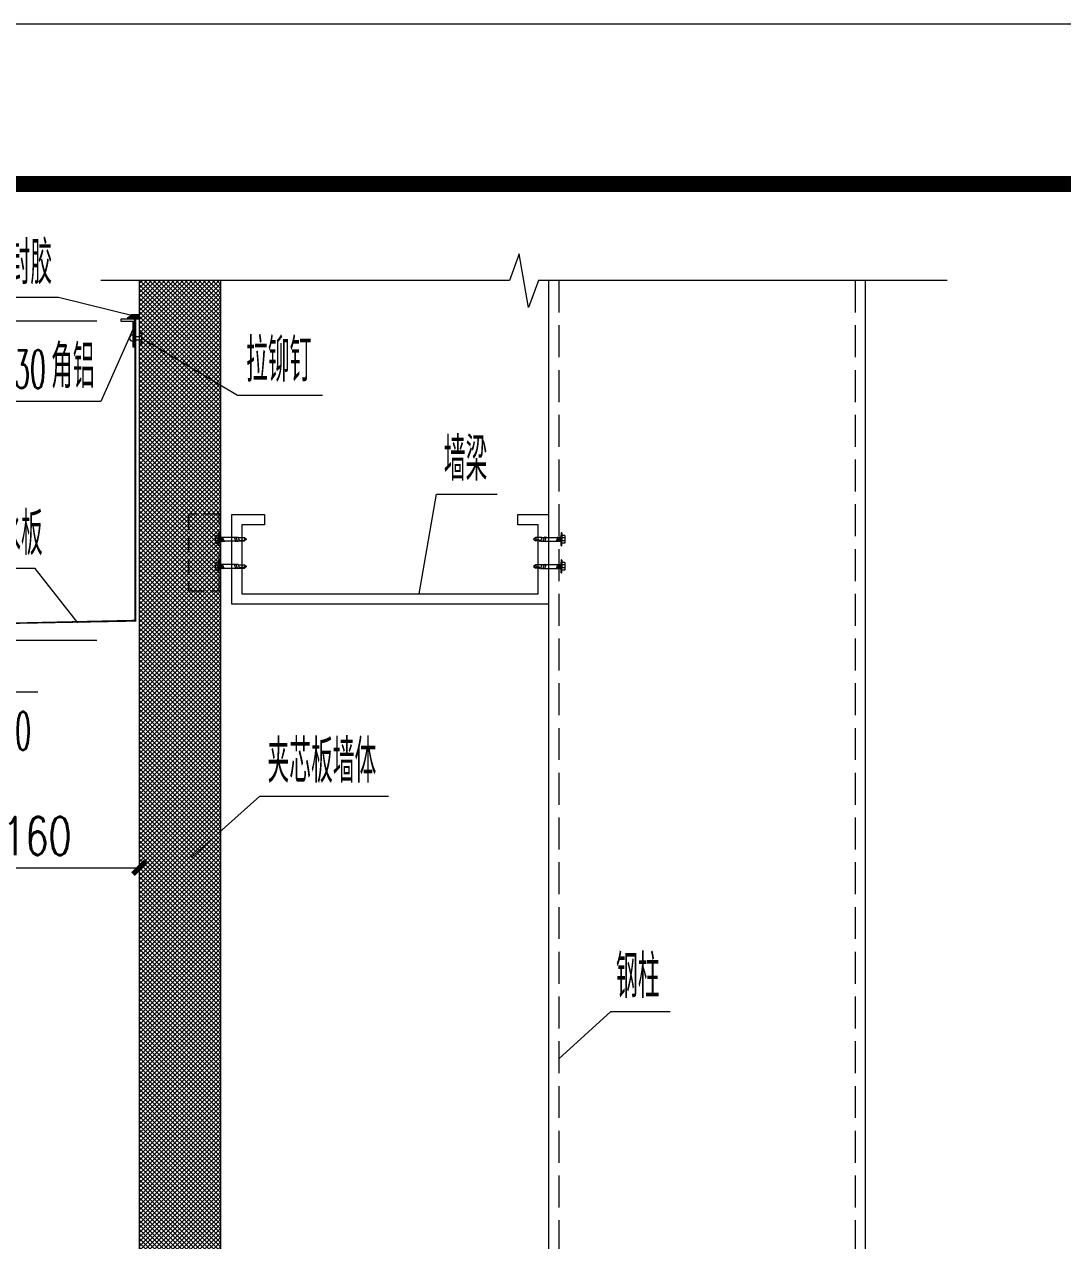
# Model space of a CAD drawing. Header units: inches. Extents: x -3733042 to -3643265, y 623859 to 997713.
# Drawn here: x -3721566 to -3719942, y 632456 to 634359 of the extents above; entities that cross this region are included whole.
import ezdxf

# ---------------------------------------------------------------- set-up
doc = ezdxf.new("R2010")
doc.units = ezdxf.units.IN
doc.header["$LTSCALE"] = 1000
doc.header["$MEASUREMENT"] = 0
doc.linetypes.add('DASH', pattern=[0.3500000014901161, 0.25, -0.1000000014901161])
doc.layers.get('0').update_dxf_attribs({"lineweight": 18})
for name, color, linetype, lineweight in [('7', 7, 'Continuous', 18), ('8', 3, 'Continuous', 18), ('A-预埋', 197, 'Continuous', 18), ('DIM_ELEV', 3, 'Continuous', 18), ('DIM_LEAD', 3, 'Continuous', 18), ('DIM_SYMB', 3, 'Continuous', 18), ('PUB_DIM', 3, 'Continuous', 18), ('PUB_TEXT', 7, 'Continuous', 18), ('PUB_TITLE', 153, 'Continuous', 18), ('SURFACE', 255, 'Continuous', 18), ('WALL', 6, 'Continuous', 18), ('填充', 8, 'Continuous', 18)]:
    doc.layers.add(name, color=color, linetype=linetype, lineweight=lineweight)
doc.styles.add('_TCH_DIM', font='simplex.shx', dxfattribs={"width": 0.7, "bigfont": 'gbcbig.shx'})
doc.styles.add('_TCH_DIM_T3', font='simplex.shx', dxfattribs={"width": 0.7058823529411765, "bigfont": 'gbcbig.shx'})
doc.dimstyles.new('_TCH_ARCH&&10', dxfattribs={"dimtxt": 29.75, "dimasz": 10, "dimexe": 25, "dimexo": 30, "dimgap": 10, "dimtad": 1, "dimdec": 0, "dimzin": 0, "dimdsep": 46, "dimtxsty": '_TCH_DIM_T3', "dimblk": 'ARCHTICK', "dimcen": 0.09, "dimdle": 20, "dimclrt": 7, "dimazin": 2, "dimtfac": 1, "dimtdec": 0, "dimtix": 1, "dimtmove": 2, "dimatfit": 3, "dimfxl": 1, "dimtolj": 1, "dimarcsym": 0})

# ---------------------------------------------------------------- blocks, each defined once
blk = doc.blocks.new('A$C33F06303')
at = {"layer": '8', "linetype": 'Continuous', "ltscale": 0.4000000059604645}
h = blk.add_hatch(color=1, dxfattribs=at)
h.paths.add_polyline_path([(0, 3), (1.270709950476885, 3), (1.270709950476885, 6.828693868592381), (0, 6.828693868475966)], flags=0)
h.paths.add_polyline_path([(0, 0), (1.270709950476885, 0), (1.270709950476885, 2.999999999883585), (0, 3)], flags=0)
h.paths.add_polyline_path([(-2.328306436538696e-10, -3.000000000116415), (1.270709950244054, -3.000000000116415), (1.270709950476885, -1.164153218269348e-10), (0, -1.164153218269348e-10)], flags=0)
h.paths.add_polyline_path([(-2.328306436538696e-10, -6.828693868592381), (1.270709950244054, -6.828693868592381), (1.270709950244054, -3.000000000116415), (0, -3.000000000116415)], flags=0)
at = {"layer": '7', "color": 1, "linetype": 'Continuous', "ltscale": 0.2000000029802322}
for p, q in [((-28.74871435645036, 3.000000000349246), (1.277556085260585, 3)), ((6.891778570832685, 2.365150396013632), (2.585770883597434, 2.365150396013632)), ((2.585770883597434, 2.365150396013632), (2.585770883597434, -2.365150396246463)), ((-30.93008128693327, -2.999999999650754), (1.277556085027754, -3.000000000116415)), ((6.891778570832685, -2.365150396246463), (2.585770883597434, -2.365150396246463))]:
    blk.add_line(p, q, dxfattribs=at)
at = {"layer": '8', "color": 1, "linetype": 'Continuous', "ltscale": 0.4000000059604645}
for p, q in [((-38.28931490983814, 2.606337044504471), (-41.76105995639227, 5.820766091346741e-10)), ((-41.76105995639227, 5.820766091346741e-10), (-38.28931491007097, -2.606337043573149)), ((-41.76105995639227, 5.820766091346741e-10), (-38.28931491007097, -1.276031824760139)), ((-28.89183491538279, 2.606337044388056), (-38.28931490983814, 2.606337044504471)), ((-38.28931490983814, 2.606337044504471), (-38.28931491007097, -1.276031824760139)), ((-28.74871435645036, 3.000000000349246), (-30.93008128693327, -2.999999999650754)), ((-24.90741998003796, 3.74541446485091), (-27.63079439802095, -3.745414464385249)), ((-22.27054218528792, 3.74541446485091), (-24.99391660327092, -3.745414464385249)), ((-3.802251473069191, 3.745414464618079), (-6.525625891052186, -3.745414464618079)), ((-1.433141355868429, 3.745414464618079), (-4.156515773851424, -3.745414464618079)), ((0.8358625222463161, 3.745414464618079), (-1.887511895736679, -3.745414464618079)), ((1.277556085260585, 9.859078080276959), (1.277556085260585, -1.164153218269348e-10)), ((2.215916643384844, 9.911238859873265), (2.585770883597434, 2.365150396013632)), ((6.891778570832685, 5.967058266396634), (2.380878723226488, 5.96705826651305)), ((6.891778570832685, 5.967058266396634), (6.891778570832685, -5.96705826674588)), ((-33.21698964503594, -1.276031824876554), (-38.50918622221798, -1.276031824760139)), ((-30.78696072800085, -2.606337043805979), (-38.28931491007097, -2.606337043573149)), ((1.277556085027754, -9.859078080393374), (1.277556085260585, -1.164153218269348e-10)), ((2.215916643152013, -9.91123885998968), (2.585770883597434, -2.365150396246463)), ((6.891778570832685, -5.96705826674588), (2.380878722993657, -5.967058266629465))]:
    blk.add_line(p, q, dxfattribs=at)
for centre, major_axis, ratio, start_param, end_param in [((1.750792172038928, 9.812195412348956), (-0.3362665448608043, 0.3362665448608043), 0.999999999736374, 4.13679683832865, 6.969837434150937), ((-33.21698964503594, -1.941184434341267), (-1.409527831360461, 0.6211420607297262), 0.401291114405253, 1.745825305274544, 4.887417958864336), ((1.750792171806097, -9.812195412465371), (0.3362665448608044, 0.3362665448608044), 0.9999999997363739, 2.454940526618441, 5.287981122440726)]:
    blk.add_ellipse(centre, major_axis=major_axis, ratio=ratio, start_param=start_param, end_param=end_param, dxfattribs=at)
blk = doc.blocks.new('_ArchTick_2')
at = {"color": 0, "linetype": 'ByBlock'}
blk.add_lwpolyline([(-0.5, -0.5, 0.4, 0.4, 0), (0.5, 0.5, 0.4, 0.4, 0)], format="xyseb", dxfattribs=at)
blk = doc.blocks.new('*X61')
at = {"layer": 'PUB_DIM', "color": 0, "lineweight": -2, "transparency": 16777216}
for p, q in [((-719.6687232406111, 1223.414432111662), (-719.6687232406111, 1136.14825230604)), ((-559.6687232406111, 1223.414432111662), (-559.6687232406111, 1136.14825230604)), ((-719.6687232406111, 1161.14825230604), (-559.6687232406111, 1161.14825230604))]:
    blk.add_line(p, q, dxfattribs=at)
at = {"layer": 'PUB_DIM', "color": 0, "lineweight": -2, "transparency": 16777216, "xscale": 10, "yscale": 10, "zscale": 10, "rotation": 180}
blk.add_blockref('_ArchTick_2', (-719.6687232406111, 1161.14825230604), dxfattribs=at)
at = {"layer": 'PUB_DIM', "color": 0, "lineweight": -2, "transparency": 16777216, "xscale": 10, "yscale": 10, "zscale": 10}
blk.add_blockref('_ArchTick_2', (-559.6687232406111, 1161.14825230604), dxfattribs=at)
at = {"layer": 'PUB_DIM', "color": 7, "transparency": 16777216, "insert": (-639.6687232406111, 1186.02325230604), "char_height": 29.75, "width": 72, "attachment_point": 5, "style": '_TCH_DIM_T3'}
blk.add_mtext('160', dxfattribs=at)
blk = doc.blocks.new('_ARCHTICK')
at = {"color": 0, "linetype": 'ByBlock', "const_width": 0.4}
blk.add_lwpolyline([(-0.5, -0.5), (0.5, 0.5)], dxfattribs=at)
blk = doc.blocks.new('*X62')
at = {"layer": 'PUB_DIM', "color": 0, "lineweight": -2, "transparency": 16777216}
for p, q in [((-592.7623249930328, 1588.836908676894), (-727.688398356142, 1588.836908676894)), ((-702.688398356142, 1338.836908676894), (-702.688398356142, 1588.836908676894)), ((-592.762324993033, 1338.836908676894), (-727.688398356142, 1338.836908676894))]:
    blk.add_line(p, q, dxfattribs=at)
at = {"layer": 'PUB_DIM', "color": 0, "lineweight": -2, "transparency": 16777216, "xscale": 10, "yscale": 10, "zscale": 10}
for p, rotation in [((-702.688398356142, 1588.836908676894), 90), ((-702.688398356142, 1338.836908676894), 270)]:
    blk.add_blockref('_ArchTick_2', p, dxfattribs=dict(at, rotation=rotation))
at = {"layer": 'PUB_DIM', "color": 7, "transparency": 16777216, "insert": (-727.5633983561422, 1463.836908676894), "char_height": 29.75, "width": 78, "attachment_point": 5, "rotation": 90, "style": '_TCH_DIM_T3'}
blk.add_mtext('250', dxfattribs=at)
blk = doc.blocks.new('A$C25720DE8')
at = {"layer": 'PUB_TITLE'}
blk.add_lwpolyline([(89099.99852239015, 9.012722875922918e-05), (89099.99852239015, 63000.00009012723), (-0.001477609854191542, 63000.00009012723), (-0.001477609854191542, 9.012722875922918e-05)], close=True, dxfattribs=at)
blk.add_lwpolyline([(87599.99852239015, 1500.000090127229, 150, 150, 0), (87599.99852239015, 61500.00009012723, 150, 150, 0), (3749.998522390146, 61500.00009012723, 150, 150, 0), (3749.998522390146, 1500.000090127229, 150, 150, 0)], format="xyseb", close=True, dxfattribs=at)
blk = doc.blocks.new('A$C46A1587F')
at = {"layer": '填充'}
h = blk.add_hatch(dxfattribs=at)
h.set_pattern_fill('ANSI37', color=256, scale=20, style=0)
h.set_pattern_definition([(45, (0, 0), (-1.767766952966369, 1.767766952966369), []), (135, (0, 0), (-1.767766952966369, -1.767766952966369), [])])
h.paths.add_polyline_path([(-495.9933176341583, 1620.470877517946), (-559.6687232407858, 1620.470877517946), (-559.6687232407858, -0.0181108124088496), (-495.9933176341583, -0.0181108124088496)], flags=0)
h = blk.add_hatch(dxfattribs=at)
h.set_pattern_fill('ANSI37', color=256, style=0)
h.set_pattern_definition([(45, (0, 0), (-0.08838834764831843, 0.08838834764831845), []), (135, (0, 0), (-0.08838834764831845, -0.08838834764831843), [])])
h.paths.add_polyline_path([(-559.6687232407858, 1590.336908676662), (-569.6687232407858, 1590.336908676662), (-565.9062877043034, 1593.872604909819), (-559.6687232407858, 1593.872604909819)], flags=0)
at = {"layer": 'A-预埋'}
for points in [[(-563.3328798404546, 1568.729826486204), (-563.3328798404546, 1590.336908676662), (-574.0036104306928, 1590.336908676662), (-574.0036104306928, 1588.836908676662), (-564.8328798404546, 1588.836908676662), (-564.8328798404546, 1568.729826486204)], [(-263.8038225712953, 1437.459958394989), (-239.7113009475288, 1437.459958394757), (-239.7113009475288, 1367.459958394989), (-487.4226018952904, 1367.459958395222), (-487.4226018952904, 1437.459958395222), (-461.6631076940103, 1437.459958395222), (-461.6631076940103, 1429.459958395222), (-479.4226018952904, 1429.459958395222), (-479.4226018952904, 1375.459958395222), (-247.7113009475288, 1375.459958394989), (-247.7113009475288, 1429.459958394757), (-263.8038225712953, 1429.459958394989)]]:
    blk.add_lwpolyline(points, close=True, dxfattribs=at)
at = {"layer": 'DIM_ELEV'}
blk.add_line((-749.6338910356862, 1298.836908676894), (-639.1338910356862, 1298.836908676894), dxfattribs=at)
at = {"layer": 'DIM_LEAD'}
for p, q in [((-622.8863403067226, 1607.124165262561), (-689.3664030813379, 1607.124165262561)), ((-562.7745555117144, 1592.374700340908), (-622.8863403067226, 1607.124165262561)), ((-564.8328798404546, 1582.11625160207), (-589.6399686834193, 1525.829553429503)), ((-557.6027682918357, 1575.429408283671), (-482.8481167482096, 1530.842505936511)), ((-589.6399686834193, 1525.829553429503), (-679.0659231535974, 1525.829553429503)), ((-482.8481167482096, 1530.842505936511), (-416.3680539735942, 1530.842505936511)), ((-340.954676556983, 1375.459958394989), (-327.3773620752618, 1453.363775745966)), ((-327.3773620752618, 1453.363775745966), (-279.7819393933751, 1453.363775745966)), ((-641.0122493174858, 1395.178319825092), (-696.7539167999057, 1395.178319825092)), ((-607.8143053029198, 1352.850934010465), (-641.0122493174858, 1395.178319825092)), ((-519.063670619973, 1169.09688705951), (-465.408116729348, 1217.103481236845)), ((-465.408116729348, 1217.103481236845), (-364.7135380154941, 1217.103481236845)), ((-231.711300947587, 1011.649895770941), (-190.9041295644129, 1048.845823907759)), ((-190.9041295644129, 1048.845823907759), (-144.5834524246166, 1048.845823907759))]:
    blk.add_line(p, q, dxfattribs=at)
at = {"layer": 'DIM_SYMB'}
blk.add_lwpolyline([(71.96906751691131, 1620.470877517946), (-247.5998278619372, 1620.470877517946), (-255.2432027815275, 1599.470877517946), (-262.648935971283, 1641.470877517946), (-270.0998278619372, 1620.470877517946), (-589.6687232407858, 1620.470877517946)], dxfattribs=at)
at = {"layer": 'SURFACE'}
for p, q in [((-239.7113009477034, 1620.470877517946), (-239.7113009477034, -1.279622744070366)), ((8, 1620.470877517946), (8, -1.279622744070366)), ((-564.8371619603713, 1574.023250264116), (-559.6655080142664, 1574.023250263883)), ((-564.8308794967015, 1576.841436384711), (-559.6615235252539, 1576.830025524134))]:
    blk.add_line(p, q, dxfattribs=at)
at = {"layer": 'SURFACE', "linetype": 'DASH', "ltscale": 0.1000000014901161}
for p, q in [((-231.7113009477034, 1620.470877517946), (-231.7113009477034, -1.279622744070366)), ((0, 1620.470877517946), (0, -1.279622744070366))]:
    blk.add_line(p, q, dxfattribs=at)
at = {"layer": 'SURFACE'}
blk.add_lwpolyline([(-562.7623249932076, 1590.336908676662, 1.5, 1.5, 0), (-562.762324993033, 1354.42253771238, 1.5, 1.5, 0), (-1009.543820592924, 1338.836908676894, 1.5, 1.5, 0), (-1009.543820591527, 1258.836908676894, 1.5, 1.5, 0), (-999.543820591527, 1258.836908676894, 1.5, 1.5, 0)], format="xyseb", dxfattribs=at)
for points in [[(-559.6687232407858, 1590.336908676662), (-569.6687232407858, 1590.336908676662), (-565.9062877043034, 1593.872604909819), (-559.6687232407858, 1593.872604909819)], [(-557.6081099618459, 1571.666600166354), (-557.5974266218254, 1579.192216400988), (-559.6613812340656, 1579.195146384183), (-559.6720645740861, 1571.669530149316)]]:
    blk.add_lwpolyline(points, close=True, dxfattribs=at)
blk.add_arc((-564.8328798404546, 1575.432343006367), 2.409094798131846, 89.91866318521285, 269.9186631852128, dxfattribs=at)
at = {"layer": 'WALL'}
blk.add_lwpolyline([(-495.9933176341583, 1620.470877517946), (-559.6687232407858, 1620.470877517946), (-559.6687232407858, -0.0181108124088496), (-495.9933176341583, -0.0181108124088496)], close=True, dxfattribs=at)
at = {"layer": '填充', "linetype": 'DASH', "ltscale": 0.05000000074505806}
blk.add_lwpolyline([(-497.3127747535473, 1437.843061154243), (-521.2152534582419, 1437.843061154243), (-521.2152534582419, 1377.699995142641), (-497.3127747535473, 1377.699995142641)], close=True, dxfattribs=at)
at = {"layer": 'WALL', "yscale": 0.5, "zscale": 0.5}
for p, xscale in [((-496.673996710917, 1418.096497628838), -0.5), ((-230.4599061319605, 1418.096497628838), 0.5), ((-496.673996710917, 1396.891229257686), -0.5), ((-230.4599061319605, 1396.891229257686), 0.5)]:
    blk.add_blockref('A$C33F06303', p, dxfattribs=dict(at, xscale=xscale))
at = {"layer": 'PUB_TEXT', "style": '_TCH_DIM'}
for s, height, width, p in [('密封胶', 33.75886524822695, 0.7, (-678.8664030813379, 1617.624165262561)), ('角铝', 33.75886524822695, 0.7, (-628.6659231535974, 1536.329553429503)), ('拉铆钉', 33.75886524822695, 0.7, (-476.1286922714665, 1541.342505936511)), ('L30', 29.75, 0.494118, (-668.5659231535974, 1536.329553429503)), ('墙梁', 33.75886524822695, 0.7, (-321.5585351380559, 1463.863775745966)), ('泛水板', 33.75886524822695, 0.7, (-686.2539167999057, 1405.678319825092)), ('9.000', 29.75, 0.494118, (-700.9338910356862, 1253.336908676894)), ('夹芯板墙体', 33.75886524822695, 0.7, (-459.3997082282601, 1227.603481236845)), ('钢柱', 33.75886524822695, 0.7, (-186.8813247650421, 1059.345823907759))]:
    blk.add_text(s, height=height, dxfattribs=dict(at, width=width)).set_placement(p)
at = {"layer": 'PUB_DIM'}
dim = blk.add_linear_dim(base=(-702.688398356142, 1588.836908676894), p1=(-562.762324993033, 1338.836908676894), p2=(-562.7623249930328, 1588.836908676894), angle=90, dimstyle='_TCH_ARCH&&10', override={"dimsah": 1, "dimtzin": 0}, dxfattribs=at)
dim.commit()
dim.dimension.update_dxf_attribs({"geometry": '*X62', "text_midpoint": (-727.5633983561422, 1463.836908676894)})
dim = blk.add_linear_dim(base=(-559.6687232406111, 1161.14825230604), p1=(-719.6687232406111, 1253.414432111662), p2=(-559.6687232406111, 1253.414432111662), dimstyle='_TCH_ARCH&&10', override={"dimsah": 1, "dimtzin": 0}, dxfattribs=at)
dim.commit()
dim.dimension.update_dxf_attribs({"geometry": '*X61', "text_midpoint": (-639.6687232406111, 1186.02325230604)})

msp = doc.modelspace()

# ---------------------------------------------------------------- linework, layer by layer
at = {"layer": 'PUB_TITLE'}
msp.add_lwpolyline([(-3718441.538161844, 624109.3380634587, 24.99999999999999, 24.99999999999999, 0), (-3718441.538161844, 634109.3380634587, 24.99999999999999, 24.99999999999999, 0), (-3732416.538161844, 634109.3380634587, 24.99999999999999, 24.99999999999999, 0), (-3732416.538161844, 624109.3380634587, 24.99999999999999, 24.99999999999999, 0)], format="xyseb", close=True, dxfattribs=at)

# ---------------------------------------------------------------- block references
at = {"layer": 'SURFACE'}
for name, p, xscale, yscale, zscale in [('A$C25720DE8', (-3733041.537915575, 623859.3380484375), 0.1666666666666667, 0.1666666666666667, 0.1666666666666667), ('A$C46A1587F', (-3720266.365965213, 630717.5052189634), 2, 2, 2)]:
    msp.add_blockref(name, p, dxfattribs=dict(at, xscale=xscale, yscale=yscale, zscale=zscale))

doc.saveas('drawing.dxf')
